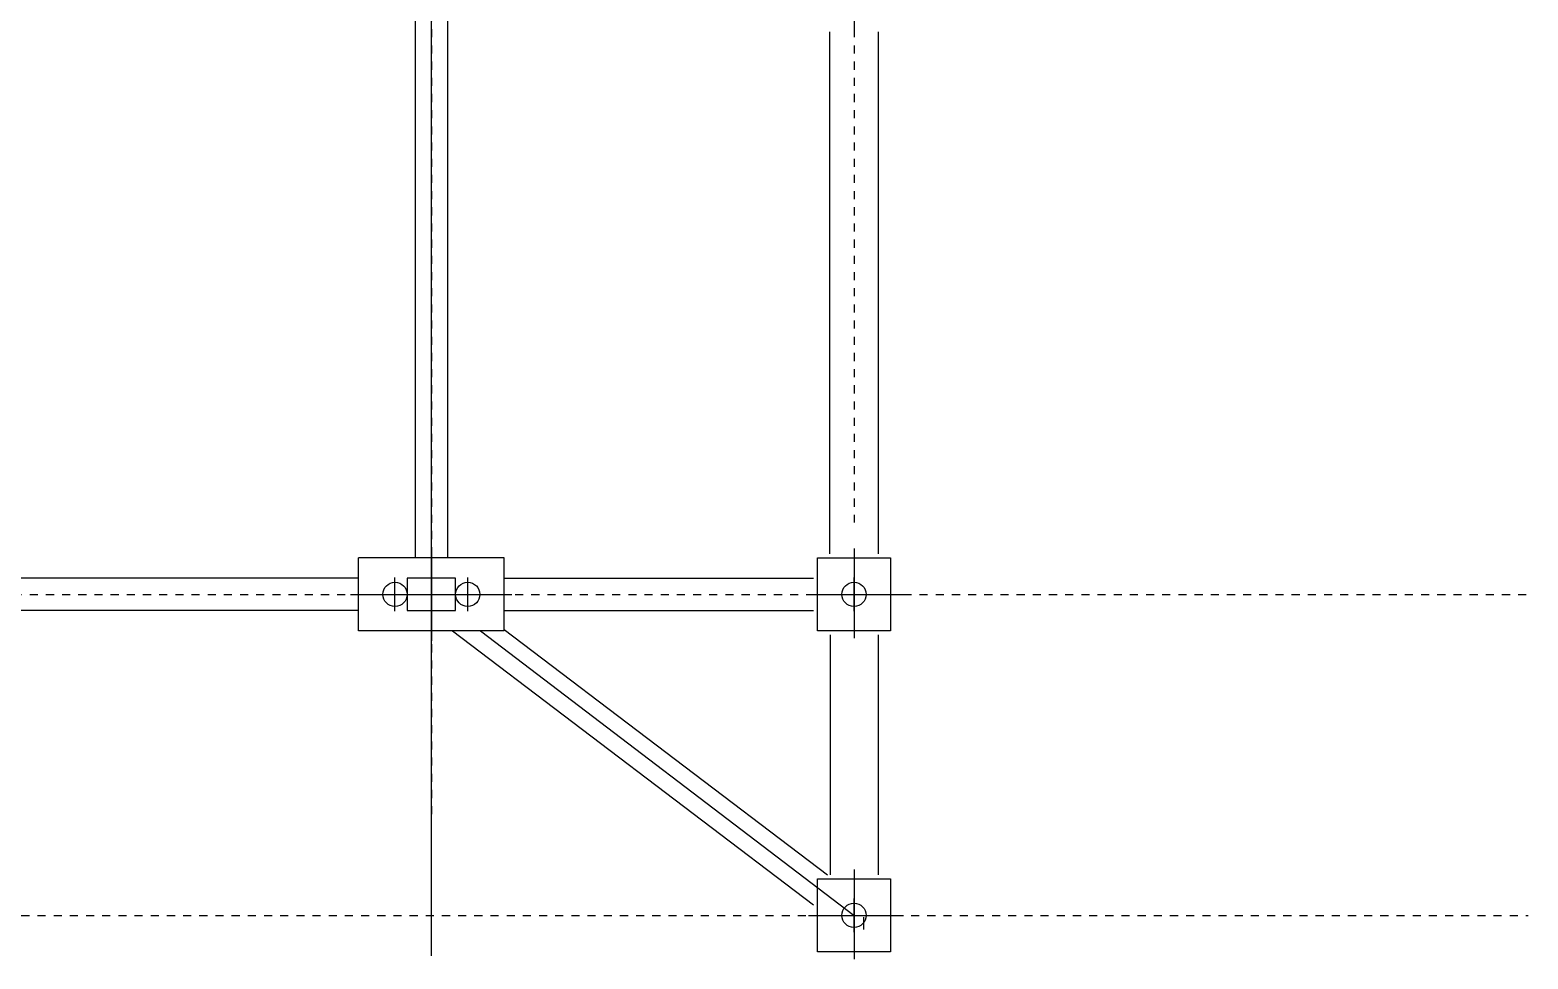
# Model space of a CAD drawing. Header units: millimetres. Extents: x 569 to 667, y -103 to 12.
# Drawn here: x 633.34 to 651.86, y -67.33 to -55.85 of the extents above; entities that cross this region are included whole.
import ezdxf

# ---------------------------------------------------------------- set-up
doc = ezdxf.new("R2010")
doc.units = ezdxf.units.MM
doc.header["$LTSCALE"] = 0.0003
doc.linetypes.add('CENTER2', pattern=[1.125, 0.75, -0.125, 0.125, -0.125])
doc.linetypes.add('DASHDOT', pattern=[1, 0.5, -0.25, 0, -0.25])
for name, color, linetype in [('EE-EJES', 8, 'DASHDOT'), ('SIM-CONCRETO', 4, 'Continuous'), ('SIM-TRASFONDO', 254, 'Continuous')]:
    doc.layers.add(name, color=color, linetype=linetype)

# ---------------------------------------------------------------- blocks, each defined once
blk = doc.blocks.new('TRASFONDO')
at = {"layer": 'SIM-TRASFONDO', "transparency": 33554687}
for p, q in [((60.195, 5.901), (60.195, 34.267)), ((65.42, 19.266), (65.42, 17.273)), ((59.995, 17.767), (59.995, 10.817)), ((60.395, 17.767), (60.395, 10.817)), ((65.12, 10.867), (65.12, 17.317)), ((65.72, 17.317), (65.72, 10.867)), ((65.42, 10.934), (65.42, 9.827)), ((59.295, 9.917), (59.295, 10.817)), ((61.095, 10.817), (59.295, 10.817)), ((60.195, 10.925), (60.195, 9.795)), ((61.095, 9.917), (61.095, 10.817)), ((64.97, 10.817), (65.87, 10.817)), ((64.97, 9.917), (64.97, 10.817)), ((65.87, 10.817), (65.87, 9.917)), ((59.295, 10.567), (52.197, 10.567)), ((59.745, 10.159), (59.745, 10.574)), ((60.495, 10.567), (59.895, 10.567)), ((59.895, 10.567), (59.895, 10.167)), ((60.495, 10.167), (60.495, 10.567)), ((60.645, 10.159), (60.645, 10.574)), ((61.095, 10.567), (64.92, 10.567)), ((65.42, 10.159), (65.42, 10.574)), ((59.195, 10.367), (61.189, 10.367)), ((59.538, 10.367), (59.952, 10.367)), ((60.438, 10.367), (60.852, 10.367)), ((64.856, 10.367), (66.03, 10.367)), ((65.213, 10.367), (65.627, 10.367)), ((59.295, 10.167), (52.197, 10.167)), ((59.895, 10.167), (60.495, 10.167)), ((61.095, 10.167), (64.92, 10.167)), ((61.095, 9.917), (59.295, 9.917)), ((60.457, 9.917), (64.92, 6.53)), ((60.804, 9.917), (65.42, 6.401)), ((61.095, 9.935), (65.092, 6.901)), ((65.87, 9.917), (64.97, 9.917)), ((65.125, 9.867), (65.125, 6.901)), ((65.72, 9.867), (65.72, 6.901)), ((65.42, 6.969), (65.42, 5.861)), ((64.97, 6.851), (65.87, 6.851)), ((64.97, 5.951), (64.97, 6.851)), ((65.87, 6.851), (65.87, 5.951)), ((65.42, 6.194), (65.42, 6.609)), ((64.856, 6.401), (66.03, 6.401)), ((65.213, 6.401), (65.627, 6.401)), ((65.543, 6.226), (65.543, 6.377)), ((65.87, 5.951), (64.97, 5.951))]:
    blk.add_line(p, q, dxfattribs=at)
for centre in [(59.745, 10.367), (60.645, 10.367), (65.42, 10.367), (65.42, 6.401)]:
    blk.add_circle(centre, 0.15, dxfattribs=at)
blk = doc.blocks.new('EJES REFORMADOS')
at = {"layer": 'EE-EJES', "linetype": 'CENTER2', "ltscale": 100, "transparency": 33554687}
for p, q in [((69.697, 77.891), (69.697, 2.106)), ((74.922, 77.891), (74.922, 5.794)), ((1.932, 4.907), (83.255, 4.907)), ((2.028, 0.941), (83.255, 0.941))]:
    blk.add_line(p, q, dxfattribs=at)
blk = doc.blocks.new('A$C157E7C2F')
at = {"layer": 'SIM-TRASFONDO', "transparency": 33554687}
for name, p in [('EJES REFORMADOS', (-0.385, 5.163)), ('TRASFONDO', (9.117, -0.297))]:
    blk.add_blockref(name, p, dxfattribs=at)

msp = doc.modelspace()

# ---------------------------------------------------------------- block references
at = {"layer": 'SIM-CONCRETO', "transparency": 33554687}
msp.add_blockref('A$C157E7C2F', (568.9865, -72.8908), dxfattribs=at)

doc.saveas('drawing.dxf')
